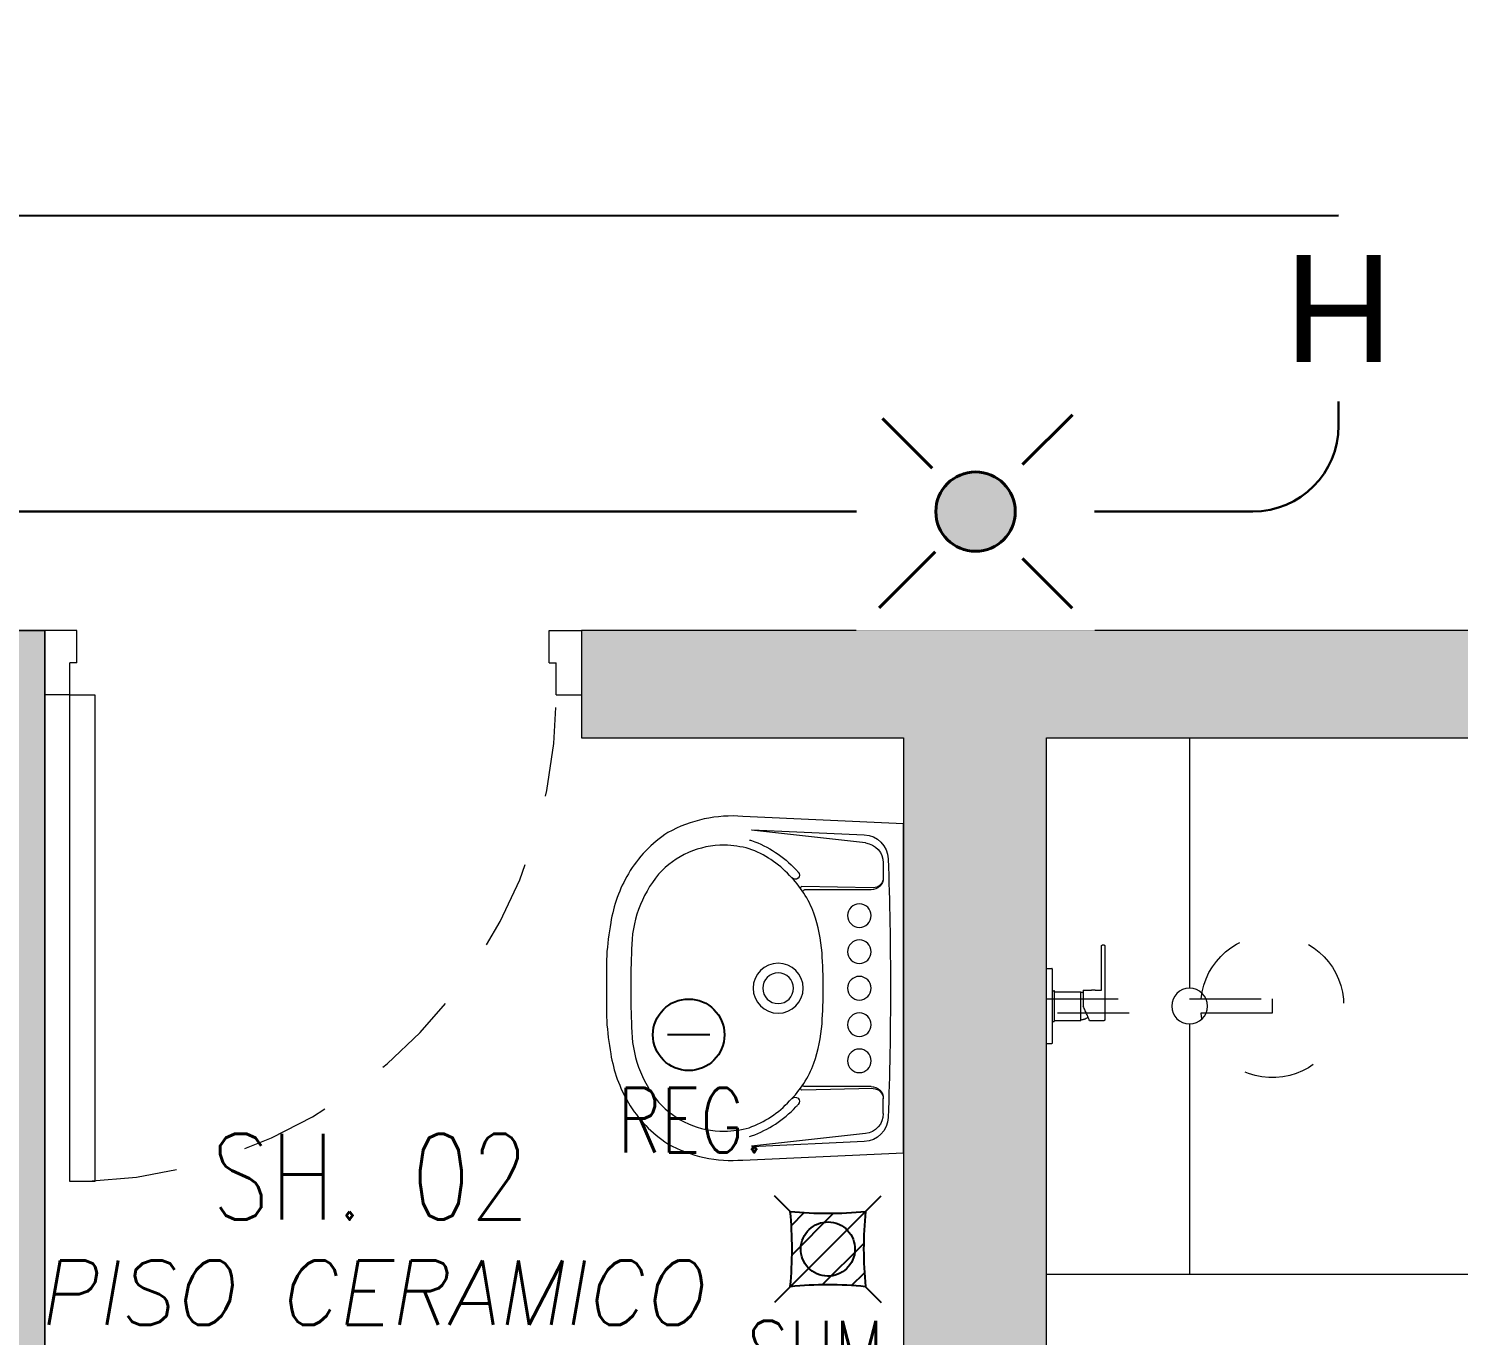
# Model space of a CAD drawing. Header units: millimetres. Extents: x -3 to 53, y -110 to 39.
# Drawn here: x 44.178 to 46.176, y -21.468 to -19.641 of the extents above; entities that cross this region are included whole.
import ezdxf
from ezdxf.enums import TextEntityAlignment as Align

# ---------------------------------------------------------------- set-up
doc = ezdxf.new("R2010")
doc.units = ezdxf.units.MM
doc.set_wipeout_variables(frame=1)
for name, pattern in [('CONTINUA', [0]), ('HIDDEN2', [0.1875, 0.125, -0.0625]), ('IMPORT-RAYABARRA', [0.85, 0.3, -0.3, 0, -0.25])]:
    doc.linetypes.add(name, pattern=pattern)
for name, color, linetype in [('A-EST HATCH', 8, 'Continuous'), ('A-EST PLACAS', 8, 'Continuous'), ('A-LINEAS', 8, 'Continuous'), ('A-MURO BAJO', 8, 'Continuous'), ('A-SANITARIOS', 8, 'Continuous'), ('A-TEXTO-ACABADO PISO', 8, 'Continuous'), ('A-TEXTO-INDICACIONES', 8, 'Continuous'), ('DLP_MOBILIARIO', 8, 'Continuous'), ('DLP_TEXTO AMBIENTE', 8, 'Continuous')]:
    doc.layers.add(name, color=color, linetype=linetype)
for name, color, linetype, lineweight in [('A-MUROS', 8, 'Continuous', 30), ('MQ.CAN ACI', 5, 'RAYABARRA', 40), ('MQ.CANALI DYA', 3, 'LINEAPERPEN', 30), ('MQ.DETECTOR HUMO', 5, 'Continuous', 30), ('MQ_CAN ACI', 8, 'IMPORT-RAYABARRA', 50)]:
    doc.layers.add(name, color=color, linetype=linetype, lineweight=lineweight)
doc.styles.add('ROMANS', font='ROMANS.shx', dxfattribs={"oblique": 10})
doc.styles.get("Standard").update_dxf_attribs({"font": 'arial.ttf'})
doc.linetypes.add('LINEAPERPEN', pattern='A,0.75,-0.2,["I",Standard,S=0.12,R=0.09,X=0,Y=-0.06],-0.25', length=1.2)
doc.linetypes.add('RAYABARRA', pattern='A,0.3,-0.3,["|",Standard,S=0.1,R=0,X=-0.1,Y=-0.05],-0.25', length=0.85)

# ---------------------------------------------------------------- blocks, each defined once
blk = doc.blocks.new('AVISADOR SONORO 1 EN 75')
at = {"color": 5, "linetype": 'CONTINUA', "ltscale": 0.05}
blk.add_wipeout([(0.1057, 0.5441), (-0.1057, 0.5441), (0, 0.3328)], dxfattribs=at).dxf.layer = 'MQ_CAN ACI'
blk.add_wipeout([(-0.1664, 0), (0.1664, 0), (0.1664, 0.3328), (-0.1664, 0.3328)], dxfattribs=at).dxf.layer = 'MQ_CAN ACI'
at = {"layer": 'MQ.CAN ACI', "linetype": 'CONTINUA', "ltscale": 0.05}
h = blk.add_hatch(color=256, dxfattribs=at)
h.paths.add_polyline_path([(0, 0.1664), (-0.0392, 0.1272, 0.198912), (0, 0.1109, 0.198912), (0.0392, 0.1272)])
h.paths.add_polyline_path([(0.0392, 0.1272, 0.414214), (0.0392, 0.2056), (0, 0.1664)])
h.paths.add_polyline_path([(0.0392, 0.2056, 0.198912), (0, 0.2219, 0.198912), (-0.0392, 0.2056), (0, 0.1664)])
h.paths.add_polyline_path([(0, 0.1664), (-0.0392, 0.2056, 0.414214), (-0.0392, 0.1272)])
for p, q in [((0.0657, 0.2321), (0.1353, 0.3017)), ((-0.0606, 0.227), (-0.1302, 0.2965)), ((-0.1346, 0.0318), (-0.0563, 0.1101)), ((0.1349, 0.0315), (0.0656, 0.1008))]:
    blk.add_line(p, q, dxfattribs=at)
blk.add_circle((0, 0.1664), 0.0555, dxfattribs=at)
blk = doc.blocks.new('DETECTOR DE HUMO 1 EN 75')
blk.add_wipeout([(0.13, 0.13), (0.13, 0.1316), (0.13, 0.1333), (0.1299, 0.1349), (0.1298, 0.1365), (0.1297, 0.1382), (0.1296, 0.1398), (0.1295, 0.1414), (0.1293, 0.143), (0.1292, 0.1447), (0.129, 0.1463), (0.1288, 0.1479), (0.1285, 0.1495), (0.1283, 0.1511), (0.128, 0.1528), (0.1277, 0.1544), (0.1274, 0.156), (0.127, 0.1576), (0.1267, 0.1592), (0.1263, 0.1607), (0.1259, 0.1623), (0.1255, 0.1639), (0.1251, 0.1655), (0.1246, 0.1671), (0.1241, 0.1686), (0.1236, 0.1702), (0.1231, 0.1717), (0.1226, 0.1733), (0.122, 0.1748), (0.1215, 0.1763), (0.1209, 0.1779), (0.1203, 0.1794), (0.1196, 0.1809), (0.119, 0.1824), (0.1183, 0.1839), (0.1176, 0.1854), (0.1169, 0.1868), (0.1162, 0.1883), (0.1155, 0.1897), (0.1147, 0.1912), (0.1139, 0.1926), (0.1131, 0.1941), (0.1123, 0.1955), (0.1115, 0.1969), (0.1106, 0.1983), (0.1098, 0.1997), (0.1089, 0.201), (0.108, 0.2024), (0.1071, 0.2037), (0.1061, 0.2051), (0.1052, 0.2064), (0.1042, 0.2077), (0.1032, 0.209), (0.1022, 0.2103), (0.1012, 0.2116), (0.1002, 0.2129), (0.0991, 0.2141), (0.0981, 0.2154), (0.097, 0.2166), (0.0959, 0.2178), (0.0948, 0.219), (0.0936, 0.2202), (0.0925, 0.2213), (0.0913, 0.2225), (0.0902, 0.2236), (0.089, 0.2248), (0.0878, 0.2259), (0.0866, 0.227), (0.0854, 0.2281), (0.0841, 0.2291), (0.0829, 0.2302), (0.0816, 0.2312), (0.0803, 0.2322), (0.079, 0.2332), (0.0777, 0.2342), (0.0764, 0.2352), (0.0751, 0.2361), (0.0737, 0.2371), (0.0724, 0.238), (0.071, 0.2389), (0.0697, 0.2398), (0.0683, 0.2406), (0.0669, 0.2415), (0.0655, 0.2423), (0.0641, 0.2431), (0.0626, 0.2439), (0.0612, 0.2447), (0.0597, 0.2455), (0.0583, 0.2462), (0.0568, 0.2469), (0.0554, 0.2476), (0.0539, 0.2483), (0.0524, 0.249), (0.0509, 0.2496), (0.0494, 0.2503), (0.0479, 0.2509), (0.0463, 0.2515), (0.0448, 0.252), (0.0433, 0.2526), (0.0417, 0.2531), (0.0402, 0.2536), (0.0386, 0.2541), (0.0371, 0.2546), (0.0355, 0.2551), (0.0339, 0.2555), (0.0323, 0.2559), (0.0307, 0.2563), (0.0292, 0.2567), (0.0276, 0.257), (0.026, 0.2574), (0.0244, 0.2577), (0.0228, 0.258), (0.0211, 0.2583), (0.0195, 0.2585), (0.0179, 0.2588), (0.0163, 0.259), (0.0147, 0.2592), (0.013, 0.2593), (0.0114, 0.2595), (0.0098, 0.2596), (0.0082, 0.2597), (0.0065, 0.2598), (0.0049, 0.2599), (0.0033, 0.26), (0.0016, 0.26), (0, 0.26), (-0.0016, 0.26), (-0.0033, 0.26), (-0.0049, 0.2599), (-0.0065, 0.2598), (-0.0082, 0.2597), (-0.0098, 0.2596), (-0.0114, 0.2595), (-0.013, 0.2593), (-0.0147, 0.2592), (-0.0163, 0.259), (-0.0179, 0.2588), (-0.0195, 0.2585), (-0.0211, 0.2583), (-0.0228, 0.258), (-0.0244, 0.2577), (-0.026, 0.2574), (-0.0276, 0.257), (-0.0292, 0.2567), (-0.0307, 0.2563), (-0.0323, 0.2559), (-0.0339, 0.2555), (-0.0355, 0.2551), (-0.0371, 0.2546), (-0.0386, 0.2541), (-0.0402, 0.2536), (-0.0417, 0.2531), (-0.0433, 0.2526), (-0.0448, 0.252), (-0.0463, 0.2515), (-0.0479, 0.2509), (-0.0494, 0.2503), (-0.0509, 0.2496), (-0.0524, 0.249), (-0.0539, 0.2483), (-0.0554, 0.2476), (-0.0568, 0.2469), (-0.0583, 0.2462), (-0.0597, 0.2455), (-0.0612, 0.2447), (-0.0626, 0.2439), (-0.0641, 0.2431), (-0.0655, 0.2423), (-0.0669, 0.2415), (-0.0683, 0.2406), (-0.0697, 0.2398), (-0.071, 0.2389), (-0.0724, 0.238), (-0.0737, 0.2371), (-0.0751, 0.2361), (-0.0764, 0.2352), (-0.0777, 0.2342), (-0.079, 0.2332), (-0.0803, 0.2322), (-0.0816, 0.2312), (-0.0829, 0.2302), (-0.0841, 0.2291), (-0.0854, 0.2281), (-0.0866, 0.227), (-0.0878, 0.2259), (-0.089, 0.2248), (-0.0902, 0.2236), (-0.0913, 0.2225), (-0.0925, 0.2213), (-0.0936, 0.2202), (-0.0948, 0.219), (-0.0959, 0.2178), (-0.097, 0.2166), (-0.0981, 0.2154), (-0.0991, 0.2141), (-0.1002, 0.2129), (-0.1012, 0.2116), (-0.1022, 0.2103), (-0.1032, 0.209), (-0.1042, 0.2077), (-0.1052, 0.2064), (-0.1061, 0.2051), (-0.1071, 0.2037), (-0.108, 0.2024), (-0.1089, 0.201), (-0.1098, 0.1997), (-0.1106, 0.1983), (-0.1115, 0.1969), (-0.1123, 0.1955), (-0.1131, 0.1941), (-0.1139, 0.1926), (-0.1147, 0.1912), (-0.1155, 0.1897), (-0.1162, 0.1883), (-0.1169, 0.1868), (-0.1176, 0.1854), (-0.1183, 0.1839), (-0.119, 0.1824), (-0.1196, 0.1809), (-0.1203, 0.1794), (-0.1209, 0.1779), (-0.1215, 0.1763), (-0.122, 0.1748), (-0.1226, 0.1733), (-0.1231, 0.1717), (-0.1236, 0.1702), (-0.1241, 0.1686), (-0.1246, 0.1671), (-0.1251, 0.1655), (-0.1255, 0.1639), (-0.1259, 0.1623), (-0.1263, 0.1607), (-0.1267, 0.1592), (-0.127, 0.1576), (-0.1274, 0.156), (-0.1277, 0.1544), (-0.128, 0.1528), (-0.1283, 0.1511), (-0.1285, 0.1495), (-0.1288, 0.1479), (-0.129, 0.1463), (-0.1292, 0.1447), (-0.1293, 0.143), (-0.1295, 0.1414), (-0.1296, 0.1398), (-0.1297, 0.1382), (-0.1298, 0.1365), (-0.1299, 0.1349), (-0.13, 0.1333), (-0.13, 0.1316), (-0.13, 0.13), (-0.13, 0.1284), (-0.13, 0.1267), (-0.1299, 0.1251), (-0.1298, 0.1235), (-0.1297, 0.1218), (-0.1296, 0.1202), (-0.1295, 0.1186), (-0.1293, 0.117), (-0.1292, 0.1153), (-0.129, 0.1137), (-0.1288, 0.1121), (-0.1285, 0.1105), (-0.1283, 0.1089), (-0.128, 0.1072), (-0.1277, 0.1056), (-0.1274, 0.104), (-0.127, 0.1024), (-0.1267, 0.1008), (-0.1263, 0.0993), (-0.1259, 0.0977), (-0.1255, 0.0961), (-0.1251, 0.0945), (-0.1246, 0.0929), (-0.1241, 0.0914), (-0.1236, 0.0898), (-0.1231, 0.0883), (-0.1226, 0.0867), (-0.122, 0.0852), (-0.1215, 0.0837), (-0.1209, 0.0821), (-0.1203, 0.0806), (-0.1196, 0.0791), (-0.119, 0.0776), (-0.1183, 0.0761), (-0.1176, 0.0746), (-0.1169, 0.0732), (-0.1162, 0.0717), (-0.1155, 0.0703), (-0.1147, 0.0688), (-0.1139, 0.0674), (-0.1131, 0.0659), (-0.1123, 0.0645), (-0.1115, 0.0631), (-0.1106, 0.0617), (-0.1098, 0.0603), (-0.1089, 0.059), (-0.108, 0.0576), (-0.1071, 0.0563), (-0.1061, 0.0549), (-0.1052, 0.0536), (-0.1042, 0.0523), (-0.1032, 0.051), (-0.1022, 0.0497), (-0.1012, 0.0484), (-0.1002, 0.0471), (-0.0991, 0.0459), (-0.0981, 0.0446), (-0.097, 0.0434), (-0.0959, 0.0422), (-0.0948, 0.041), (-0.0936, 0.0398), (-0.0925, 0.0387), (-0.0913, 0.0375), (-0.0902, 0.0364), (-0.089, 0.0352), (-0.0878, 0.0341), (-0.0866, 0.033), (-0.0854, 0.0319), (-0.0841, 0.0309), (-0.0829, 0.0298), (-0.0816, 0.0288), (-0.0803, 0.0278), (-0.079, 0.0268), (-0.0777, 0.0258), (-0.0764, 0.0248), (-0.0751, 0.0239), (-0.0737, 0.0229), (-0.0724, 0.022), (-0.071, 0.0211), (-0.0697, 0.0202), (-0.0683, 0.0194), (-0.0669, 0.0185), (-0.0655, 0.0177), (-0.0641, 0.0169), (-0.0626, 0.0161), (-0.0612, 0.0153), (-0.0597, 0.0145), (-0.0583, 0.0138), (-0.0568, 0.0131), (-0.0554, 0.0124), (-0.0539, 0.0117), (-0.0524, 0.011), (-0.0509, 0.0104), (-0.0494, 0.0097), (-0.0479, 0.0091), (-0.0463, 0.0085), (-0.0448, 0.008), (-0.0433, 0.0074), (-0.0417, 0.0069), (-0.0402, 0.0064), (-0.0386, 0.0059), (-0.0371, 0.0054), (-0.0355, 0.0049), (-0.0339, 0.0045), (-0.0323, 0.0041), (-0.0307, 0.0037), (-0.0292, 0.0033), (-0.0276, 0.003), (-0.026, 0.0026), (-0.0244, 0.0023), (-0.0228, 0.002), (-0.0211, 0.0017), (-0.0195, 0.0015), (-0.0179, 0.0012), (-0.0163, 0.001), (-0.0147, 0.0008), (-0.013, 0.0007), (-0.0114, 0.0005), (-0.0098, 0.0004), (-0.0082, 0.0003), (-0.0065, 0.0002), (-0.0049, 0.0001), (-0.0033, 0), (-0.0016, 0), (0, 0), (0.0016, 0), (0.0033, 0), (0.0049, 0.0001), (0.0065, 0.0002), (0.0082, 0.0003), (0.0098, 0.0004), (0.0114, 0.0005), (0.013, 0.0007), (0.0147, 0.0008), (0.0163, 0.001), (0.0179, 0.0012), (0.0195, 0.0015), (0.0211, 0.0017), (0.0228, 0.002), (0.0244, 0.0023), (0.026, 0.0026), (0.0276, 0.003), (0.0292, 0.0033), (0.0307, 0.0037), (0.0323, 0.0041), (0.0339, 0.0045), (0.0355, 0.0049), (0.0371, 0.0054), (0.0386, 0.0059), (0.0402, 0.0064), (0.0417, 0.0069), (0.0433, 0.0074), (0.0448, 0.008), (0.0463, 0.0085), (0.0479, 0.0091), (0.0494, 0.0097), (0.0509, 0.0104), (0.0524, 0.011), (0.0539, 0.0117), (0.0554, 0.0124), (0.0568, 0.0131), (0.0583, 0.0138), (0.0597, 0.0145), (0.0612, 0.0153), (0.0626, 0.0161), (0.0641, 0.0169), (0.0655, 0.0177), (0.0669, 0.0185), (0.0683, 0.0194), (0.0697, 0.0202), (0.071, 0.0211), (0.0724, 0.022), (0.0737, 0.0229), (0.0751, 0.0239), (0.0764, 0.0248), (0.0777, 0.0258), (0.079, 0.0268), (0.0803, 0.0278), (0.0816, 0.0288), (0.0829, 0.0298), (0.0841, 0.0309), (0.0854, 0.0319), (0.0866, 0.033), (0.0878, 0.0341), (0.089, 0.0352), (0.0902, 0.0364), (0.0913, 0.0375), (0.0925, 0.0387), (0.0936, 0.0398), (0.0948, 0.041), (0.0959, 0.0422), (0.097, 0.0434), (0.0981, 0.0446), (0.0991, 0.0459), (0.1002, 0.0471), (0.1012, 0.0484), (0.1022, 0.0497), (0.1032, 0.051), (0.1042, 0.0523), (0.1052, 0.0536), (0.1061, 0.0549), (0.1071, 0.0563), (0.108, 0.0576), (0.1089, 0.059), (0.1098, 0.0603), (0.1106, 0.0617), (0.1115, 0.0631), (0.1123, 0.0645), (0.1131, 0.0659), (0.1139, 0.0674), (0.1147, 0.0688), (0.1155, 0.0703), (0.1162, 0.0717), (0.1169, 0.0732), (0.1176, 0.0746), (0.1183, 0.0761), (0.119, 0.0776), (0.1196, 0.0791), (0.1203, 0.0806), (0.1209, 0.0821), (0.1215, 0.0837), (0.122, 0.0852), (0.1226, 0.0867), (0.1231, 0.0883), (0.1236, 0.0898), (0.1241, 0.0914), (0.1246, 0.0929), (0.1251, 0.0945), (0.1255, 0.0961), (0.1259, 0.0977), (0.1263, 0.0993), (0.1267, 0.1008), (0.127, 0.1024), (0.1274, 0.104), (0.1277, 0.1056), (0.128, 0.1072), (0.1283, 0.1089), (0.1285, 0.1105), (0.1288, 0.1121), (0.129, 0.1137), (0.1292, 0.1153), (0.1293, 0.117), (0.1295, 0.1186), (0.1296, 0.1202), (0.1297, 0.1218), (0.1298, 0.1235), (0.1299, 0.1251), (0.13, 0.1267), (0.13, 0.1284)]).dxf.layer = 'MQ.DETECTOR HUMO'
at = {"layer": 'MQ.DETECTOR HUMO'}
blk.add_text('H', height=0.15, rotation=180, dxfattribs=at).set_placement((0, 0.13), align=Align.MIDDLE_CENTER)
blk = doc.blocks.new('DETECTORES3 TORRE')
at = {"layer": 'MQ.CAN ACI', "linetype": 'CONTINUA', "ltscale": 0.05, "xscale": -1}
blk.add_blockref('AVISADOR SONORO 1 EN 75', (-4.3001, 1.1499), dxfattribs=at)
at = {"layer": 'MQ.DETECTOR HUMO'}
blk.add_blockref('DETECTOR DE HUMO 1 EN 75', (-4.8075, 1.4703, 0), dxfattribs=at)
at = {"layer": 'MQ.CANALI DYA', "elevation": 0}
for points in [[(-4.8074, 1.7303), (0.4945, 1.7294, 0.414214), (0.6145, 1.8494), (0.6145, 4.175)], [(-4.8075, 1.4703), (-4.8075, 1.4365, 0.413994), (-4.6876, 1.3165), (-4.4664, 1.3163)], [(-4.1337, 1.3163), (-0.97, 1.3163, -0.414214), (-0.85, 1.1963), (-0.85, -0.8201)]]:
    blk.add_lwpolyline(points, format="xyb", dxfattribs=at)
blk = doc.blocks.new('EST.P10')
at = {"layer": 'A-EST HATCH', "lineweight": 0}
h = blk.add_hatch(color=8, dxfattribs=at)
h.dxf.hatch_style = 1
h.paths.add_polyline_path([(10.5, -2.74), (10.5, 3.325), (12.15, 3.325), (12.15, 3.525), (10.35, 3.525), (10.35, 2.65), (8.85, 2.65), (8.85, 3.15), (8.7, 3.15), (8.7, 2.45), (10.35, 2.45), (10.35, -2.74)])
h.paths.add_polyline_path([(31.6, 7.325), (30, 7.325), (30, 10.425), (31.2, 10.425), (31.2, 10.575), (29.85, 10.575), (29.85, 7.175), (31.6, 7.175)])
h.paths.add_polyline_path([(32.4, 10.575), (32.55, 10.575), (32.55, 7.175), (32.4, 7.175)])
h.paths.add_polyline_path([(37.9, 11.05), (38.2, 11.05), (38.2, 10.9), (38.05, 10.9), (38.05, 7.825), (37.9, 7.825)])
h.paths.add_polyline_path([(34.95, 10.425), (34.95, 7.325), (33.35, 7.325), (33.35, 7.175), (35.1, 7.175), (35.1, 10.575), (33.75, 10.575), (33.75, 10.425)])
h.paths.add_polyline_path([(44.2, 10.9), (44.8, 10.9), (44.8, 11.05), (44.05, 11.05), (44.05, 7.65), (45.2, 7.65), (45.2, 7.8), (44.2, 7.8)])
h.paths.add_polyline_path([(46, 11.05), (46, 7.65), (46.15, 7.65), (46.15, 11.05)])
h.paths.add_polyline_path([(46.95, 7.8), (48.55, 7.8), (48.55, 10.9), (47.35, 10.9), (47.35, 11.05), (48.7, 11.05), (48.7, 7.65), (46.95, 7.65)])
h.paths.add_polyline_path([(44.2, -2.65), (44.8, -2.65), (44.8, -2.8), (44.05, -2.8), (44.05, 0.6), (45.2, 0.6), (45.2, 0.45), (44.2, 0.45)])
h.paths.add_polyline_path([(46, -2.8), (46, 0.6), (46.15, 0.6), (46.15, -2.8)])
h.paths.add_polyline_path([(46.95, 0.45), (48.55, 0.45), (48.55, -2.65), (47.35, -2.65), (47.35, -2.8), (48.7, -2.8), (48.7, 0.6), (46.95, 0.6)])
h.paths.add_polyline_path([(41.35, -0.35), (41.2, -0.35), (41.2, -2.65), (41.05, -2.65), (41.05, -2.8), (41.35, -2.8)])
h.paths.add_polyline_path([(31.6, 0.925), (30, 0.925), (30, -2.175), (31.2, -2.175), (31.2, -2.325), (29.85, -2.325), (29.85, 1.075), (31.6, 1.075)])
h.paths.add_polyline_path([(32.4, -2.325), (32.55, -2.325), (32.55, 1.075), (32.4, 1.075)])
h.paths.add_polyline_path([(37.9, -2.8), (38.2, -2.8), (38.2, -2.65), (38.05, -2.65), (38.05, 0.425), (37.9, 0.425)])
h.paths.add_polyline_path([(34.95, -2.175), (34.95, 0.925), (33.35, 0.925), (33.35, 1.075), (35.1, 1.075), (35.1, -2.325), (33.75, -2.325), (33.75, -2.175)])
h.paths.add_polyline_path([(18.45, 7.325), (20.05, 7.325), (20.05, 10.425), (18.85, 10.425), (18.85, 10.575), (20.2, 10.575), (20.2, 7.175), (18.45, 7.175)])
h.paths.add_polyline_path([(17.65, 10.575), (17.5, 10.575), (17.5, 7.175), (17.65, 7.175)])
h.paths.add_polyline_path([(11.85, 11.05), (11.85, 10.9), (12, 10.9), (12, 7.825), (12.15, 7.825), (12.15, 11.05)])
h.paths.add_polyline_path([(22.45, 4.725), (13.05, 4.725), (13.05, 4.875), (16.6, 4.875), (16.6, 6.275), (16.8, 6.275), (16.8, 4.875), (19.7, 4.875), (19.7, 6.275), (19.85, 6.275), (19.85, 4.875), (22.25, 4.875), (22.25, 6.125), (20.6, 6.125), (20.6, 6.275), (22.875, 6.275), (22.875, 6.125), (22.45, 6.125)])
h.paths.add_polyline_path([(15.1, 10.425), (15.1, 7.325), (16.7, 7.325), (16.7, 7.175), (14.95, 7.175), (14.95, 10.575), (16.3, 10.575), (16.3, 10.425)])
h.paths.add_polyline_path([(10.35, 5.8), (8.7, 5.8), (8.7, 5.1), (8.85, 5.1), (8.85, 5.6), (10.35, 5.6), (10.35, 4.725), (12.15, 4.725), (12.15, 4.925), (10.5, 4.925), (10.5, 10.99), (10.35, 10.99)])
h.paths.add_polyline_path([(5.85, 10.9), (5.25, 10.9), (5.25, 11.05), (6, 11.05), (6, 7.65), (4.85, 7.65), (4.85, 7.8), (5.85, 7.8)])
h.paths.add_polyline_path([(4.05, 11.05), (4.05, 7.65), (3.9, 7.65), (3.9, 11.05)])
h.paths.add_polyline_path([(3.1, 7.8), (1.5, 7.8), (1.5, 10.9), (2.7, 10.9), (2.7, 11.05), (1.35, 11.05), (1.35, 7.65), (3.1, 7.65)])
h.paths.add_polyline_path([(4.05, -2.8), (4.05, 0.6), (3.9, 0.6), (3.9, -2.8)])
h.paths.add_polyline_path([(3.1, 0.45), (1.5, 0.45), (1.5, -2.65), (2.7, -2.65), (2.7, -2.8), (1.35, -2.8), (1.35, 0.6), (3.1, 0.6)])
h.paths.add_polyline_path([(8.7, -0.35), (8.85, -0.35), (8.85, -2.65), (9, -2.65), (9, -2.8), (8.7, -2.8)])
h.paths.add_polyline_path([(18.45, 0.925), (20.05, 0.925), (20.05, -2.175), (18.85, -2.175), (18.85, -2.325), (20.2, -2.325), (20.2, 1.075), (18.45, 1.075)])
h.paths.add_polyline_path([(17.65, -2.325), (17.5, -2.325), (17.5, 1.075), (17.65, 1.075)])
h.paths.add_polyline_path([(12.15, -2.8), (11.85, -2.8), (11.85, -2.65), (12, -2.65), (12, 0.425), (12.15, 0.425)])
h.paths.add_polyline_path([(15.1, -2.175), (15.1, 0.925), (16.7, 0.925), (16.7, 1.075), (14.95, 1.075), (14.95, -2.325), (16.3, -2.325), (16.3, -2.175)])
h.paths.add_polyline_path([(39.7, 3.525), (37.9, 3.525), (37.9, 3.375), (39.55, 3.375), (39.55, -2.74), (39.7, -2.74), (39.7, 2.5), (41.35, 2.5), (41.35, 3.15), (41.2, 3.15), (41.2, 2.65), (39.7, 2.65)])
h.paths.add_polyline_path([(6, -2.8), (6, 0.6), (4.85, 0.6), (4.85, 0.45), (5.85, 0.45), (5.85, -2.65), (5.25, -2.65), (5.25, -2.8)])
h.paths.add_polyline_path([(3.0968, 5.55), (2.95, 5.55), (2.95, 6.75), (5.1, 6.75), (5.1, 6.6), (4.65, 6.6), (4.65, 5), (4.45, 5), (4.45, 6.6), (3.1, 6.6), (3.1, 5.55)], flags=17)
h.paths.add_polyline_path([(3.0968, 2.7), (2.95, 2.7), (2.95, 1.5), (5.1, 1.5), (5.1, 1.65), (4.65, 1.65), (4.65, 3.25), (4.45, 3.25), (4.45, 1.65), (3.1, 1.65), (3.1, 2.7)], flags=17)
h.paths.add_polyline_path([(8.8501, 4.2), (6, 4.2), (6, 6.75), (5.85, 6.75), (5.85, 4.2), (3.1, 4.2), (3.1, 4.8), (2.95, 4.8), (2.95, 4.2), (0.15, 4.2), (0.15, 8.25), (0, 8.25), (0, 0), (0.15, 0), (0.15, 4.05), (2.95, 4.05), (2.95, 3.45), (3.1, 3.45), (3.1, 4.05), (5.85, 4.05), (5.85, 1.5), (6, 1.5), (6, 4.05), (8.8501, 4.05)])
h.paths.add_polyline_path([(8.7, 11.05), (8.7, 8.6), (8.85, 8.6), (8.85, 10.9), (9, 10.9), (9, 11.05)])
h.paths.add_polyline_path([(22.9, 4.725), (25, 4.725), (25, 4.875), (23.05, 4.875), (23.05, 8.575), (25, 8.575), (25, 8.725), (23.05, 8.725), (23.05, 10.575), (22.2, 10.575), (22.2, 10.425), (22.9, 10.425)])
h.paths.add_polyline_path([(39.7, 10.99), (39.7, 5.75), (41.35, 5.75), (41.35, 5.1), (41.2, 5.1), (41.2, 5.6), (39.7, 5.6), (39.7, 4.725), (37.9, 4.725), (37.9, 4.875), (39.55, 4.875), (39.55, 10.99)])
h.paths.add_polyline_path([(47.1, 4.2), (49.9, 4.2), (49.9, 8.25), (50.05, 8.25), (50.05, 0), (49.9, 0), (49.9, 4.05), (47.1, 4.05), (47.1, 3.45), (46.95, 3.45), (46.95, 4.05), (44.2, 4.05), (44.2, 1.5), (44.05, 1.5), (44.05, 4.05), (41.1999, 4.05), (41.1999, 4.2), (44.05, 4.2), (44.05, 6.75), (44.2, 6.75), (44.2, 4.2), (46.95, 4.2), (46.95, 4.8), (47.1, 4.8)])
h.paths.add_polyline_path([(41.35, 11.05), (41.05, 11.05), (41.05, 10.9), (41.2, 10.9), (41.2, 8.6), (41.35, 8.6)])
h.paths.add_polyline_path([(46.9532, 5.55), (47.1, 5.55), (47.1, 6.75), (44.95, 6.75), (44.95, 6.6), (45.4, 6.6), (45.4, 5), (45.6, 5), (45.6, 6.6), (46.95, 6.6), (46.95, 5.55)], flags=17)
h.paths.add_polyline_path([(46.9532, 2.7), (47.1, 2.7), (47.1, 1.5), (44.95, 1.5), (44.95, 1.65), (45.4, 1.65), (45.4, 3.25), (45.6, 3.25), (45.6, 1.65), (46.95, 1.65), (46.95, 2.7)], flags=17)
h.paths.add_polyline_path([(26.7, 4.725), (26.85, 4.725), (26.85, 8.725), (26.7, 8.725)])
h.paths.add_polyline_path([(27.15, 10.425), (27.85, 10.425), (27.85, 10.575), (27, 10.575), (27, 4.725), (27.15, 4.725)])
h.paths.add_polyline_path([(27.6, 6.125), (27.6, 4.725), (37, 4.725), (37, 4.875), (33.45, 4.875), (33.45, 6.275), (33.25, 6.275), (33.25, 4.875), (30.35, 4.875), (30.35, 6.275), (30.2, 6.275), (30.2, 4.875), (27.8, 4.875), (27.8, 6.125), (29.45, 6.125), (29.45, 6.275), (27.175, 6.275), (27.175, 6.125)])
h.paths.add_polyline_path([(21.05, 1.975), (21.05, 2.125), (22.85, 2.125), (22.85, 3.375), (20.3, 3.375), (20.3, 1.975), (20.15, 1.975), (20.15, 3.375), (16.8, 3.375), (16.8, 1.975), (16.6, 1.975), (16.6, 3.375), (13.05, 3.375), (13.05, 3.525), (23.05, 3.525), (23.05, 1.975)])
h.paths.add_polyline_path([(23.05, 1.95), (23.05, -1.775), (26.7, -1.775), (26.7, 0.875), (24.35, 0.875), (24.35, 1.425), (24.05, 1.425), (24.05, 1.575), (24.5, 1.575), (24.5, 1.025), (26.7, 1.025), (26.7, 3.375), (24.05, 3.375), (24.05, 3.525), (26.85, 3.525), (26.85, -1.925), (23.05, -1.925), (23.05, -2.325), (22.2, -2.325), (22.2, -2.175), (22.9, -2.175), (22.9, 1.95)])
h.paths.add_polyline_path([(29, 1.975), (29, 2.125), (27.2, 2.125), (27.2, 3.375), (29.75, 3.375), (29.75, 1.975), (29.9, 1.975), (29.9, 3.375), (33.25, 3.375), (33.25, 1.975), (33.45, 1.975), (33.45, 3.375), (37, 3.375), (37, 3.525), (27, 3.525), (27, 1.975)])
h.paths.add_polyline_path([(27, 1.95), (27, -2.325), (27.85, -2.325), (27.85, -2.175), (27.15, -2.175), (27.15, 1.95)])
at = {"layer": 'A-EST PLACAS', "color": 8, "lineweight": 0}
for points in [[(47.1, 4.2), (49.9, 4.2), (49.9, 8.25), (50.05, 8.25), (50.05, 0), (49.9, 0), (49.9, 4.05), (47.1, 4.05), (47.1, 3.45), (46.95, 3.45), (46.95, 4.05), (44.2, 4.05), (44.2, 1.5), (44.05, 1.5), (44.05, 4.05), (41.1999, 4.05), (41.1999, 4.2), (44.05, 4.2), (44.05, 6.75), (44.2, 6.75), (44.2, 4.2), (46.95, 4.2), (46.95, 4.8), (47.1, 4.8)], [(46.9532, 5.55), (47.1, 5.55), (47.1, 6.75), (44.95, 6.75), (44.95, 6.6), (45.4, 6.6), (45.4, 5), (45.6, 5), (45.6, 6.6), (46.95, 6.6), (46.95, 5.55)]]:
    blk.add_lwpolyline(points, close=True, dxfattribs=at)
blk = doc.blocks.new('ducha marsano')
at = {"color": 8, "linetype": 'HIDDEN2', "lineweight": 0, "ltscale": 0.5, "extrusion": (-4.9425e-10, -7.91123e-10, -1)}
for p, q in [((-0.01, 0), (0.01, 0)), ((0.01, 0), (0.01, -0.3155)), ((-0.01, -0.3155), (-0.01, 0)), ((-0.0155, -0.058), (-0.0157, -0.058)), ((0.0225, -0.0515), (-0.0001, -0.0515)), ((0.0225, -0.0515), (0.0225, -0.0627)), ((-0.0205, -0.08), (-0.0205, -0.0601)), ((0.0225, -0.0682), (0.0225, -0.077)), ((0.0225, -0.077), (0.025, -0.077)), ((0.025, -0.077), (0.0771, -0.077)), ((0.0771, -0.077), (0.0816, -0.077)), ((0.0816, -0.077), (0.082, -0.077)), ((0.082, -0.077), (0.084, -0.077)), ((0.0855, -0.0785), (0.0855, -0.08)), ((0.021, -0.0815), (-0.019, -0.0815)), ((0.025, -0.0815), (0.021, -0.0815)), ((0.0771, -0.0815), (0.025, -0.0815)), ((0.0816, -0.0815), (0.0771, -0.0815)), ((0.082, -0.0815), (0.0816, -0.0815)), ((0.084, -0.0815), (0.082, -0.0815)), ((0.01, -0.3155), (-0.01, -0.3155))]:
    blk.add_line(p, q, dxfattribs=at)
for centre, radius, start, end in [((-0.0004, -0.0462), 0.02, 323.9581, 354.9298), ((0.0004, -0.0462), 0.02, 185.0702, 195.2705), ((-0.084, -0.0785), 0.0015, 90, 180), ((0.019, -0.08), 0.0015, 270, 360), ((-0.084, -0.08), 0.0015, 180, 270), ((0, -0.3155), 0.1, 95.7392, 84.2608)]:
    blk.add_arc(centre, radius, start, end, dxfattribs=at)
at = {"color": 8, "linetype": 'HIDDEN2', "lineweight": 0, "ltscale": 0.5, "extrusion": (-4.94252e-10, -7.91124e-10, -1)}
blk.add_ellipse((0, -0.0515), major_axis=(-0.0225, -0.0095), ratio=0.001448, start_param=0.425436, end_param=1.567366, dxfattribs=at)
at = {"color": 8, "linetype": 'HIDDEN2', "lineweight": 0, "ltscale": 0.5}
for points, degree in [([(-0.0305, 0), (0, 0), (0.0305, 0)], 2), ([(0.0305, 0), (0.0415, 0), (0.0525, 0)], 2), ([(0.0525, 0), (0.0525, -0.0038), (0.0525, -0.0075)], 2), ([(-0.0525, 0), (-0.0525, -0.0038), (-0.0525, -0.0075)], 2), ([(-0.0525, 0), (-0.0415, 0), (-0.0305, 0)], 2), ([(-0.0525, -0.0075), (-0.0525, -0.0075), (-0.0525, -0.0075)], 2), ([(0.0305, -0.008), (0, -0.008), (-0.0305, -0.008)], 2), ([(-0.0215, -0.008), (-0.0215, -0.0093), (-0.0215, -0.0105)], 2), ([(-0.021, -0.011), (-0.007, -0.011), (0.007, -0.011), (0.021, -0.011)], 3), ([(-0.02, -0.011), (-0.02, -0.0294), (-0.02, -0.0477)], 2), ([(0.02, -0.011), (0.02, -0.0294), (0.02, -0.0477)], 2), ([(0.0215, -0.008), (0.0215, -0.0093), (0.0215, -0.0105)], 2), ([(-0.0197, -0.048), (0, -0.048), (0.0197, -0.048)], 2)]:
    blk.add_open_spline(points, degree=degree, dxfattribs=at)
for points, weights in [([(-0.0525, -0.0075), (-0.0525, -0.0075), (-0.0525, -0.0075)], [1, 0.990847086912, 0.982266230892]), ([(-0.052, -0.008), (-0.0525, -0.008), (-0.0525, -0.0075)], [1, 0.707106781193, 1]), ([(-0.0215, -0.0105), (-0.0215, -0.011), (-0.021, -0.011)], [1, 0.70710678154, 1]), ([(0.0211, -0.011), (0.0211, -0.011), (0.021, -0.011)], [1, 0.992411795776, 1]), ([(0.052, -0.008), (0.0521, -0.008), (0.0521, -0.008)], [1, 0.992411795771, 1]), ([(-0.02, -0.0477), (-0.02, -0.048), (-0.0197, -0.048)], [1, 0.707106780138, 1]), ([(0.02, -0.0477), (0.02, -0.048), (0.0197, -0.048)], [1, 0.707106779703, 1])]:
    blk.add_rational_spline(points, weights, degree=2, dxfattribs=at)
for points, knots in [([(-0.0305, -0.008), (-0.0332, -0.008), (-0.0374, -0.008), (-0.0424, -0.008), (-0.0458, -0.008), (-0.0486, -0.008), (-0.0512, -0.008), (-0.052, -0.008), (-0.052, -0.008)], [0, 0, 0, 0, 8.104572, 12.495263, 16.885954, 21.276645, 25.667336, 33.771908, 33.771908, 33.771908, 33.771908]), ([(0.052, -0.008), (0.052, -0.008), (0.0512, -0.008), (0.0486, -0.008), (0.0458, -0.008), (0.0424, -0.008), (0.0374, -0.008), (0.0332, -0.008), (0.0305, -0.008)], [0, 0, 0, 0, 8.104572, 12.495263, 16.885954, 21.276645, 25.667336, 33.771908, 33.771908, 33.771908, 33.771908]), ([(0.0225, -0.0682), (0.0225, -0.0682), (0.0225, -0.0682), (0.0225, -0.0679), (0.0224, -0.0677), (0.0224, -0.0672), (0.0224, -0.0669), (0.0223, -0.0662), (0.0223, -0.0658), (0.0223, -0.0652), (0.0223, -0.0648), (0.0224, -0.0641), (0.0224, -0.0638), (0.0224, -0.0633), (0.0225, -0.0631), (0.0225, -0.0628), (0.0225, -0.0627), (0.0225, -0.0627)], [0.4148436, 0.4148436, 0.4148436, 0.4148436, 0.5185541, 0.5185541, 0.6222645, 0.6222645, 0.7259759, 0.7259759, 0.8296873, 0.8296873, 0.9333987, 0.9333987, 1.03711, 1.03711, 1.1408205, 1.1408205, 1.2445309, 1.2445309, 1.2445309, 1.2445309])]:
    blk.add_open_spline(points, degree=3, knots=knots, dxfattribs=at)
for points, weights, degree, knots in [([(0.0211, -0.011), (0.0211, -0.011), (0.0211, -0.011), (0.0211, -0.011), (0.0214, -0.0109), (0.0215, -0.0107), (0.0215, -0.0105)], [0.918641037743, 0.918640949346, 0.918640860949, 0.918640772552, 0.789223156395, 0.789223156395, 0.918640772552], 3, [0.1238988, 0.1238988, 0.1238988, 0.1238988, 0.1238993, 0.1238993, 0.1238993, 0.78603, 0.78603, 0.78603, 0.78603]), ([(0.0521, -0.008), (0.0521, -0.008), (0.0521, -0.008), (0.0525, -0.0079), (0.0525, -0.0075)], [0.918641037749, 0.918640905153, 0.918640772558, 0.724517853988, 0.918640772558], 2, [0.1238988, 0.1238988, 0.1238988, 0.1238993, 0.1238993, 0.7860311, 0.7860311, 0.7860311])]:
    blk.add_rational_spline(points, weights, degree=degree, knots=knots, dxfattribs=at)
blk = doc.blocks.new('BOWL-ITALGRIF_VARADERO_01')
at = {"color": 8, "lineweight": 0}
for p, q in [((-0.2032, -0.1971), (-0.2208, -0.038)), ((0.2032, -0.1971), (0.2208, -0.038)), ((-0.1404, -0.2077), (-0.1424, -0.1083)), ((-0.1375, -0.205), (-0.1375, -0.1117)), ((0.1375, -0.205), (0.1375, -0.1117)), ((0.1404, -0.2077), (0.1424, -0.1083)), ((-0.1753, -0.222), (-0.1544, -0.222)), ((0.1753, -0.222), (0.1544, -0.222))]:
    blk.add_line(p, q, dxfattribs=at)
for points in [[(-0.0917, 0.1589, -0.02989), (-0.0456, 0.1646, -0.007822), (0.0456, 0.1646, -0.02989), (0.0918, 0.1589, -0.091737), (0.1601, 0.1343, -0.112496), (0.2175, 0.0792, -0.147885), (0.2402, -0.0257), (0.23, -0.25), (-0.23, -0.25), (-0.2402, -0.0257, -0.147885), (-0.2175, 0.0792, -0.112496), (-0.1601, 0.1343, -0.091737)], [(-0.0496, -0.1363, -0.062677), (-0.1048, -0.1249, -0.110639), (-0.1576, -0.091, -0.120976), (-0.195, -0.0344, -0.061198), (-0.2, 0, -0.21707), (-0.1593, 0.092, -0.174983), (-0.0545, 0.1298, -0.010618), (0, 0.131, -0.010618), (0.0545, 0.1298, -0.174983), (0.1593, 0.092, -0.21707), (0.2, 0, -0.061198), (0.195, -0.0344, -0.120976), (0.1576, -0.091, -0.110639), (0.1048, -0.1249, -0.062677), (0.0496, -0.1363, -0.017583), (0, -0.138, -0.017583)]]:
    blk.add_lwpolyline(points, format="xyb", close=True, dxfattribs=at)
for points in [[(-0.2216, -0.0381), (-0.2145, -0.1954, 0.390823), (-0.1807, -0.2288, 0.017524), (0.1807, -0.2288, 0.390823), (0.2145, -0.1954), (0.2216, -0.0381)], [(-0.2072, -0.035, 0.005), (-0.2064, -0.038, 0.121292), (-0.166, -0.0996, 0.007977), (-0.1624, -0.1031)], [(0.2072, -0.035, -0.005), (0.2064, -0.038, -0.121292), (0.166, -0.0996, -0.007977), (0.1624, -0.1031)]]:
    blk.add_lwpolyline(points, format="xyb", dxfattribs=at)
for centre, radius in [((0, -0.075), 0.035), ((0, -0.075), 0.0215), ((-0.1015, -0.1885), 0.0165), ((-0.051, -0.1885), 0.0165), ((0, -0.1885), 0.0165), ((0.051, -0.1885), 0.0165), ((0.1015, -0.1885), 0.0165)]:
    blk.add_circle(centre, radius, dxfattribs=at)
for centre, radius, start, end in [((-0.1583, -0.0987), 0.006, 226.6431, 46.6431), ((0.1583, -0.0987), 0.006, 133.3569, 313.3569), ((-0.1404, -0.1083), 0.002, 54.3619, 181.1374), ((-0.1355, -0.1117), 0.002, 56.7109, 180), ((0.1355, -0.1117), 0.002, 0, 123.2891), ((0.1404, -0.1083), 0.002, 358.8626, 125.6381), ((0.1048, -0.1249), 9.094947017729287e-16, 0, 217.6714), ((-0.1753, -0.194), 0.028, 186.3111, 270), ((0.1753, -0.194), 0.028, 270, 353.6889), ((-0.1545, -0.205), 0.017, 270, 0), ((-0.1544, -0.208), 0.014, 270, 1.1374), ((0.1545, -0.205), 0.017, 180, 270), ((0.1544, -0.208), 0.014, 178.8626, 270)]:
    blk.add_arc(centre, radius, start, end, dxfattribs=at)
blk = doc.blocks.new('*U144')
at = {"color": 8, "lineweight": 0}
for p, q in [((0.01, 0.705), (0.01, 0.75)), ((0.1, 0.715), (0.1, 0.75)), ((0.055, 0.705), (0.01, 0.705)), ((0.1, 0.715), (0.055, 0.715)), ((0.055, 0.705), (0.055, 0.715)), ((0.055, 0.045), (0.01, 0.045)), ((0.01, 0.045), (0.01, 0)), ((0.055, 0.045), (0.055, 0.035)), ((0.1, 0.035), (0.055, 0.035)), ((0.1, 0.035), (0.1, 0))]:
    blk.add_line(p, q, dxfattribs=at)
blk.add_lwpolyline([(0.78, 0.07), (0.78, 0.035), (0.1, 0.035), (0.1, 0.07)], close=True, dxfattribs=at)
at = {"color": 8, "linetype": 'HIDDEN2', "lineweight": 0}
blk.add_arc((0.0996, 0.0341), 0.6809, 2.2301, 89.9672, dxfattribs=at)
blk = doc.blocks.new('DPTO 65_D1')
at = {"layer": 'A-LINEAS', "color": 8, "lineweight": 0}
for p, q in [((-4.6001, 2.475), (-4.6001, 2.125)), ((-4.6001, 2.075), (-4.6001, 1.725))]:
    blk.add_line(p, q, dxfattribs=at)
blk.add_circle((-4.6001, 2.1), 0.025, dxfattribs=at)
at = {"layer": 'A-MURO BAJO', "color": 8, "lineweight": 0}
blk.add_line((-4.4001, 1.725), (-5.7501, 1.725), dxfattribs=at)
at = {"layer": 'A-MUROS', "color": 8, "lineweight": 0}
for p, q in [((-5.9001, 2.625), (-3.7501, 2.625)), ((-3.7501, 2.625), (-3.7501, 2.475)), ((-3.0001, 0.075), (-3.0001, 2.625)), ((-3.0001, 2.625), (-2.8501, 2.625)), ((-4.4001, 2.475), (-5.7501, 2.475)), ((-4.4001, 0.975), (-4.4001, 2.475)), ((-3.7501, 2.475), (-4.2001, 2.475)), ((-4.2001, 2.475), (-4.2001, 0.975))]:
    blk.add_line(p, q, dxfattribs=at)
at = {"layer": 'A-SANITARIOS', "color": 8, "lineweight": 0, "rotation": 270}
blk.add_blockref('BOWL-ITALGRIF_VARADERO_01', (-3.9501, 2.125, 0), dxfattribs=at)
at = {"layer": 'A-SANITARIOS', "color": 8, "lineweight": 0, "extrusion": (-7.91123e-10, -4.9425e-10, -1), "rotation": 90.00000070035715}
blk.add_blockref('ducha marsano', (4.4001, 2.1, 0), dxfattribs=at)
at = {"layer": 'DLP_MOBILIARIO', "color": 8, "lineweight": 0, "xscale": -1.000000000000015, "rotation": 90}
blk.add_blockref('*U144', (-3.0001, 2.635), dxfattribs=at)
blk = doc.blocks.new('*U254')
at = {"color": 8}
for p, q in [((-0.0526, 0.0526), (-0.0746, 0.0746)), ((0.0526, 0.0526), (0.0746, 0.0746)), ((-0.0526, -0.0526), (0.0526, 0.0526)), ((-0.051, 0.0331), (-0.0331, 0.051)), ((-0.0501, -0.008), (0.008, 0.05)), ((-0.008, -0.05), (0.0501, 0.008)), ((0.0331, -0.051), (0.051, -0.0331)), ((-0.0526, -0.0526), (-0.0746, -0.0746)), ((0.0526, -0.0526), (0.0746, -0.0746))]:
    blk.add_line(p, q, dxfattribs=at)
for centre, major_axis, start_param, end_param in [((0, 0.5882), (0.1673, 0.5115), 3.359812, 3.55544), ((-0.5912, 0), (-0.5144, 0.1682), 3.360366, 3.554886), ((0, 0), (0.0118, 0.036), 5.813820330443059, 12.09700563762265), ((0.5912, 0), (-0.5144, 0.1682), 0.218773, 0.413293), ((0, -0.5882), (-0.5115, 0.1673), -1.352577, -1.156949)]:
    blk.add_ellipse(centre, major_axis=major_axis, ratio=1, start_param=start_param, end_param=end_param, dxfattribs=at)
at = {"layer": 'A-TEXTO-INDICACIONES', "color": 8, "style": 'ROMANS', "width": 0.75}
blk.add_text('SUM.', height=0.09, dxfattribs=at).set_placement((-0.1125, -0.1903))
blk = doc.blocks.new('*U258')
at = {"color": 8, "linetype": 'Continuous'}
blk.add_line((0.0296, 0), (-0.0296, 0), dxfattribs=at)
blk.add_circle((0, 0), 0.05, dxfattribs=at)
at = {"layer": 'A-TEXTO-INDICACIONES', "color": 8, "style": 'ROMANS', "width": 0.75}
blk.add_text('REG.', height=0.09, dxfattribs=at).set_placement((-0.0994, -0.1644))
blk = doc.blocks.new('IISS P10')
at = {"ltscale": 0.05}
for name, p in [('*U258', (43.75, -4.8651, 0)), ('*U254', (43.9445, -5.1647, 0))]:
    blk.add_blockref(name, p, dxfattribs=at)
blk = doc.blocks.new('TEXTO AMBIENTES P10')
at = {"layer": 'A-TEXTO-ACABADO PISO', "color": 8, "lineweight": 0, "insert": (43.3052, -5.1808), "char_height": 0.09, "attachment_point": 2, "style": 'ROMANS'}
blk.add_mtext_dynamic_manual_height_columns('PISO CERAMICO', width=1.20225, gutter_width=12.5, heights=[0], dxfattribs=at)
at = {"layer": 'DLP_TEXTO AMBIENTE', "color": 8, "lineweight": 0, "style": 'ROMANS', "width": 0.8}
blk.add_text('SH. 02', height=0.12, dxfattribs=at).set_placement((43.3049, -5.1234), align=Align.CENTER)
blk = doc.blocks.new('arq.')
at = {"layer": 'A-EST PLACAS', "color": 8}
blk.add_blockref('EST.P10', (101.2127, -25.3388), dxfattribs=at)
at = {"color": 8, "xscale": -1}
blk.add_blockref('DPTO 65_D1', (142.4126, -21.2138), dxfattribs=at)
at = {"color": 8}
blk.add_blockref('IISS P10', (102.5627, -14.2888), dxfattribs=at)
at = {"layer": 'DLP_TEXTO AMBIENTE', "color": 8}
blk.add_blockref('TEXTO AMBIENTES P10', (102.5627, -14.2888), dxfattribs=at)

msp = doc.modelspace()

# ---------------------------------------------------------------- block references
at = {"color": 7}
msp.add_blockref('arq.', (-101.2125, -1.8936), dxfattribs=at)

# ---------------------------------------------------------------- next in the draw order: block references
at = {"layer": 'MQ.CANALI DYA', "xscale": -1}
msp.add_blockref('DETECTORES3 TORRE', (41.201, -21.6324), dxfattribs=at)

doc.saveas('drawing.dxf')
